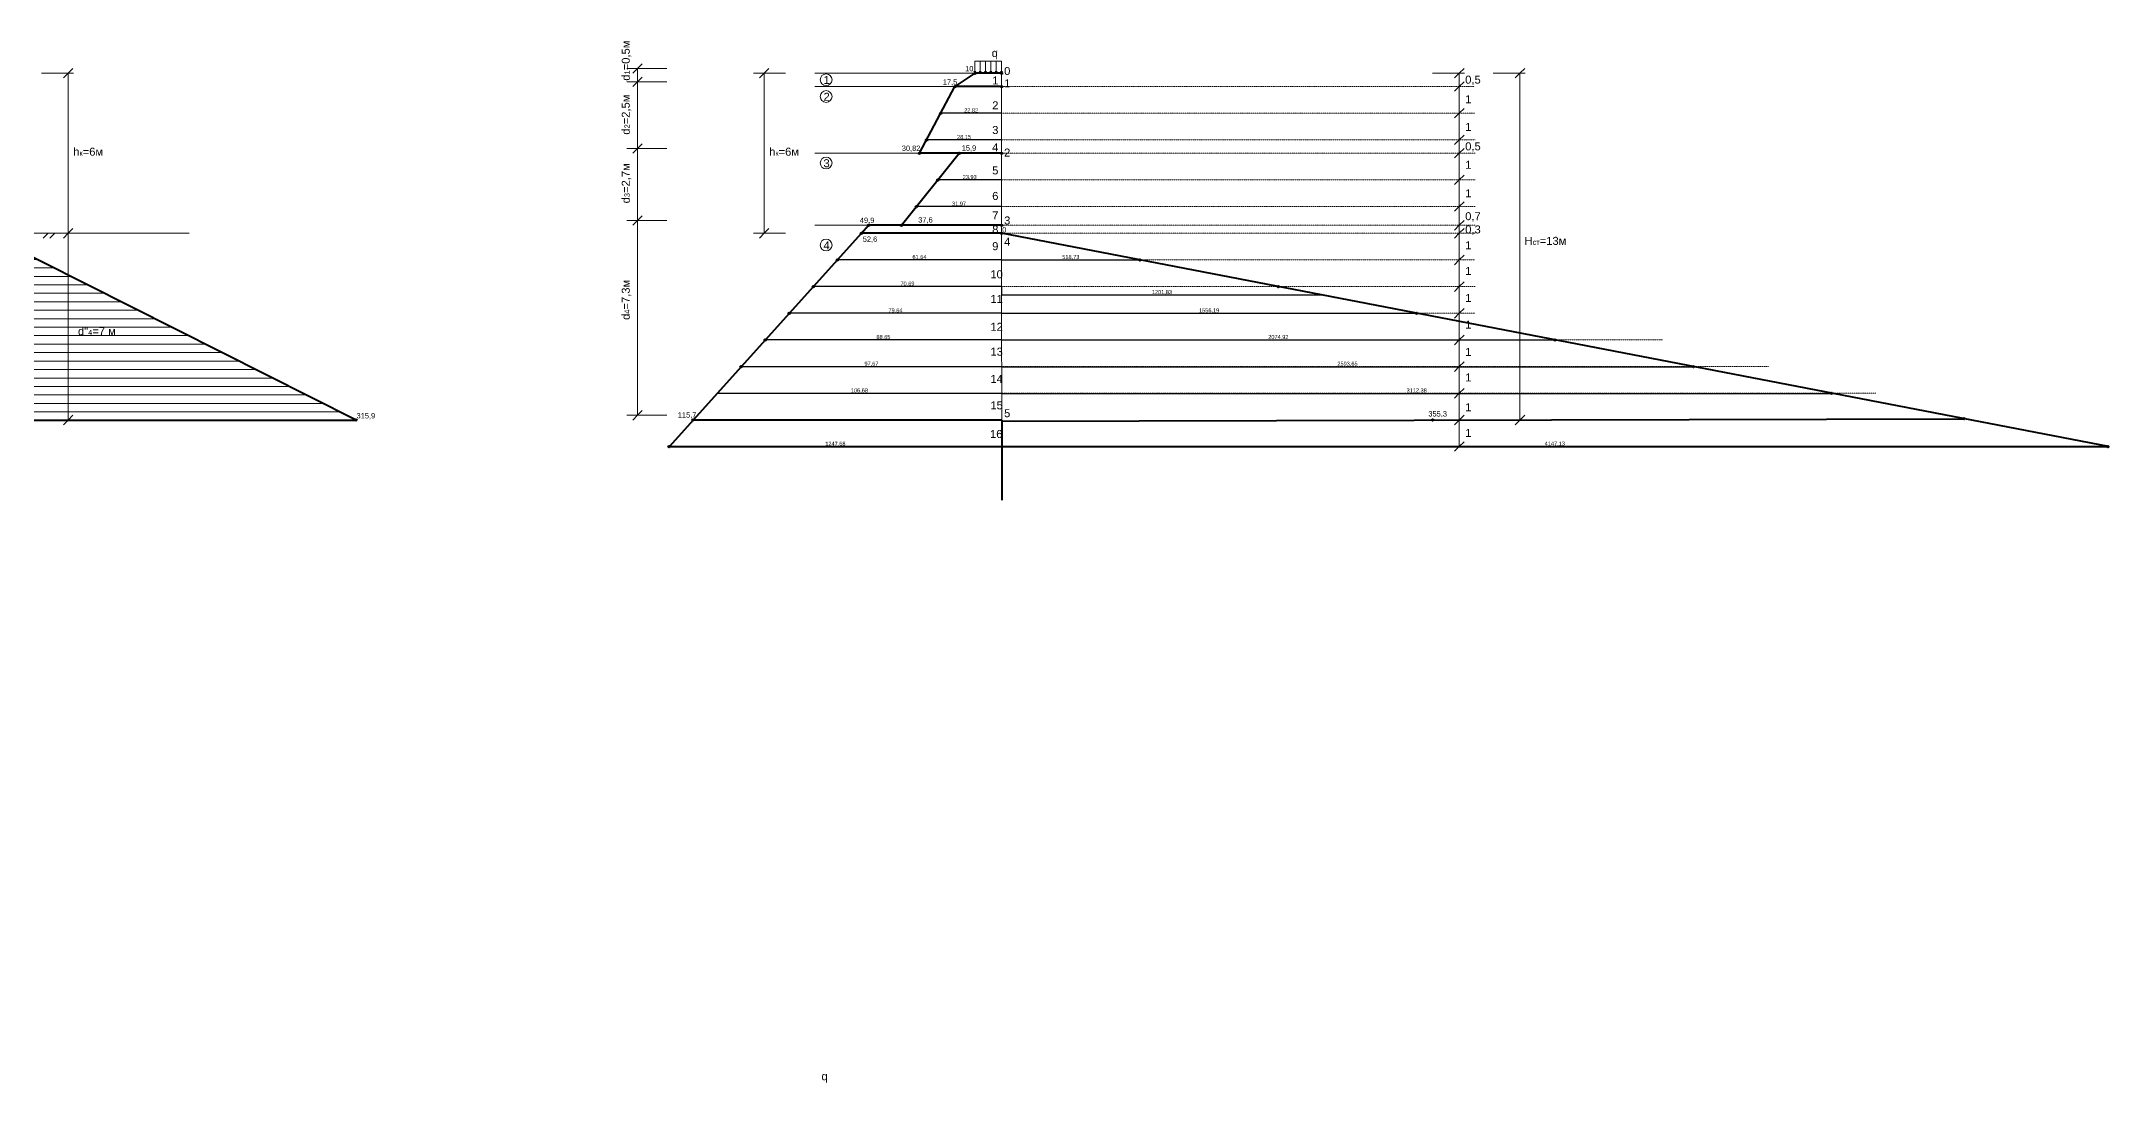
# Model space of a CAD drawing. Header units: millimetres. Extents: x -5592 to 31432, y -5488 to 8589.
# Drawn here: x 2908 to 10659, y -356 to 3548 of the extents above; entities that cross this region are included whole.
import ezdxf

# ---------------------------------------------------------------- set-up
doc = ezdxf.new("R2010")
doc.units = ezdxf.units.MM
doc.linetypes.add('JIS_02_0.7', pattern=[1.35, 0.75, -0.6])
doc.layers.get('0').update_dxf_attribs({"lineweight": 9})
doc.layers.add('давление', color=10, linetype='Continuous', lineweight=40)
doc.layers.add('размерность', color=50, linetype='JIS_02_0.7', lineweight=5)
doc.styles.get("Standard").update_dxf_attribs({"font": 'arial.ttf'})
doc.dimstyles.new('ISO-25', dxfattribs={"dimtxt": 2.5, "dimasz": 2.5, "dimexe": 1.25, "dimexo": 0.625, "dimtad": 1, "dimtxsty": 'Standard', "dimcen": 2.5, "dimadec": 0, "dimazin": 0, "dimtfac": 1, "dimtmove": 0, "dimatfit": 3, "dimfxl": 1, "dimarcsym": 0})

# ---------------------------------------------------------------- blocks, each defined once
blk = doc.blocks.new('*D1')
at = {"color": 0, "lineweight": -2, "transparency": 16777216}
for p, q in [((6280.2, 3279.2), (6280.2, 3279.8)), ((6506, 3278.5), (6282.7, 3278.5)), ((6508.5, 3279.2), (6508.5, 3279.8))]:
    blk.add_line(p, q, dxfattribs=at)
at = {"color": 0, "transparency": 16777216}
for points in [[(6282.7, 3279), (6282.7, 3278.1), (6280.2, 3278.5)], [(6506, 3279), (6506, 3278.1), (6508.5, 3278.5)]]:
    blk.add_solid(points, dxfattribs=at)
at = {"layer": 'Defpoints', "color": 0, "transparency": 16777216}
for p in [(6280.2, 3278.5), (6280.2, 3278.5), (6508.5, 3278.5)]:
    blk.add_point(p, dxfattribs=at)
at = {"color": 0, "transparency": 16777216, "insert": (6394.4, 3288.2), "char_height": 2.5, "attachment_point": 5}
blk.add_mtext('{\\H6x;22,82}', dxfattribs=at)
blk = doc.blocks.new('*D2')
at = {"color": 0, "lineweight": -2, "transparency": 16777216}
for p, q in [((6226.9, 3179.2), (6226.9, 3179.8)), ((6506, 3178.5), (6229.4, 3178.5)), ((6508.5, 3179.2), (6508.5, 3179.8))]:
    blk.add_line(p, q, dxfattribs=at)
at = {"color": 0, "transparency": 16777216}
for points in [[(6229.4, 3179), (6229.4, 3178.1), (6226.9, 3178.5)], [(6506, 3179), (6506, 3178.1), (6508.5, 3178.5)]]:
    blk.add_solid(points, dxfattribs=at)
at = {"layer": 'Defpoints', "color": 0, "transparency": 16777216}
for p in [(6226.9, 3178.5), (6226.9, 3178.5), (6508.5, 3178.5)]:
    blk.add_point(p, dxfattribs=at)
at = {"color": 0, "transparency": 16777216, "insert": (6367.7, 3188.2), "char_height": 2.5, "attachment_point": 5}
blk.add_mtext('{\\H6x;28,15}', dxfattribs=at)
blk = doc.blocks.new('*D3')
at = {"color": 0, "lineweight": -2, "transparency": 16777216}
for p, q in [((6269.1, 3029.2), (6269.1, 3029.8)), ((6506, 3028.5), (6271.6, 3028.5)), ((6508.5, 3029.2), (6508.5, 3029.8))]:
    blk.add_line(p, q, dxfattribs=at)
at = {"color": 0, "transparency": 16777216}
for points in [[(6271.6, 3029), (6271.6, 3028.1), (6269.1, 3028.5)], [(6506, 3029), (6506, 3028.1), (6508.5, 3028.5)]]:
    blk.add_solid(points, dxfattribs=at)
at = {"layer": 'Defpoints', "color": 0, "transparency": 16777216}
for p in [(6269.1, 3028.5), (6269.1, 3028.5), (6508.5, 3028.5)]:
    blk.add_point(p, dxfattribs=at)
at = {"color": 0, "transparency": 16777216, "insert": (6388.8, 3038.2), "char_height": 2.5, "attachment_point": 5}
blk.add_mtext('{\\H6x;23,93}', dxfattribs=at)
blk = doc.blocks.new('*D4')
at = {"color": 0, "lineweight": -2, "transparency": 16777216}
for p, q in [((6188.8, 2929.2), (6188.8, 2929.8)), ((6506, 2928.5), (6191.3, 2928.5)), ((6508.5, 2929.2), (6508.5, 2929.8))]:
    blk.add_line(p, q, dxfattribs=at)
at = {"color": 0, "transparency": 16777216}
for points in [[(6191.3, 2929), (6191.3, 2928.1), (6188.8, 2928.5)], [(6506, 2929), (6506, 2928.1), (6508.5, 2928.5)]]:
    blk.add_solid(points, dxfattribs=at)
at = {"layer": 'Defpoints', "color": 0, "transparency": 16777216}
for p in [(6188.8, 2928.5), (6188.8, 2928.5), (6508.5, 2928.5)]:
    blk.add_point(p, dxfattribs=at)
at = {"color": 0, "transparency": 16777216, "insert": (6348.6, 2938.2), "char_height": 2.5, "attachment_point": 5}
blk.add_mtext('{\\H6x;31,97}', dxfattribs=at)
blk = doc.blocks.new('*D5')
at = {"color": 0, "lineweight": -2, "transparency": 16777216}
for p, q in [((5892.4, 2729.2), (5892.4, 2729.8)), ((6506, 2728.5), (5894.9, 2728.5)), ((6508.5, 2729.2), (6508.5, 2729.8))]:
    blk.add_line(p, q, dxfattribs=at)
at = {"color": 0, "transparency": 16777216}
for points in [[(5894.9, 2729), (5894.9, 2728.1), (5892.4, 2728.5)], [(6506, 2729), (6506, 2728.1), (6508.5, 2728.5)]]:
    blk.add_solid(points, dxfattribs=at)
at = {"layer": 'Defpoints', "color": 0, "transparency": 16777216}
for p in [(5892.4, 2728.5), (5892.4, 2728.5), (6508.5, 2728.5)]:
    blk.add_point(p, dxfattribs=at)
at = {"color": 0, "transparency": 16777216, "insert": (6200.4, 2738.2), "char_height": 2.5, "attachment_point": 5}
blk.add_mtext('{\\H6x;61,64}', dxfattribs=at)
blk = doc.blocks.new('*D6')
at = {"color": 0, "lineweight": -2, "transparency": 16777216}
for p, q in [((5802.2, 2629.2), (5802.2, 2629.8)), ((6506.2, 2628.5), (5804.7, 2628.5)), ((6508.7, 2629.2), (6508.7, 2629.8))]:
    blk.add_line(p, q, dxfattribs=at)
at = {"color": 0, "transparency": 16777216}
for points in [[(5804.7, 2629), (5804.7, 2628.1), (5802.2, 2628.5)], [(6506.2, 2629), (6506.2, 2628.1), (6508.7, 2628.5)]]:
    blk.add_solid(points, dxfattribs=at)
at = {"layer": 'Defpoints', "color": 0, "transparency": 16777216}
for p in [(5802.2, 2628.5), (5802.2, 2628.5), (6508.7, 2628.5)]:
    blk.add_point(p, dxfattribs=at)
at = {"color": 0, "transparency": 16777216, "insert": (6155.4, 2638.2), "char_height": 2.5, "width": 10.363, "attachment_point": 5}
blk.add_mtext('{\\H6x;70,69}', dxfattribs=at)
blk = doc.blocks.new('*D7')
at = {"color": 0, "lineweight": -2, "transparency": 16777216}
for p, q in [((5712.1, 2529.2), (5712.1, 2529.8)), ((6506.3, 2528.5), (5714.6, 2528.5)), ((6508.8, 2529.2), (6508.8, 2529.8))]:
    blk.add_line(p, q, dxfattribs=at)
at = {"color": 0, "transparency": 16777216}
for points in [[(5714.6, 2529), (5714.6, 2528.1), (5712.1, 2528.5)], [(6506.3, 2529), (6506.3, 2528.1), (6508.8, 2528.5)]]:
    blk.add_solid(points, dxfattribs=at)
at = {"layer": 'Defpoints', "color": 0, "transparency": 16777216}
for p in [(5712.1, 2528.5), (5712.1, 2528.5), (6508.8, 2528.5)]:
    blk.add_point(p, dxfattribs=at)
at = {"color": 0, "transparency": 16777216, "insert": (6110.4, 2538.2), "char_height": 2.5, "attachment_point": 5}
blk.add_mtext('{\\H6x;79,64}', dxfattribs=at)
blk = doc.blocks.new('*D8')
at = {"color": 0, "lineweight": -2, "transparency": 16777216}
for p, q in [((5621.9, 2427.9), (5621.9, 2427.3)), ((6506.3, 2428.5), (5624.4, 2428.5)), ((6508.8, 2427.9), (6508.8, 2427.3))]:
    blk.add_line(p, q, dxfattribs=at)
at = {"color": 0, "transparency": 16777216}
for points in [[(5624.4, 2429), (5624.4, 2428.1), (5621.9, 2428.5)], [(6506.3, 2429), (6506.3, 2428.1), (6508.8, 2428.5)]]:
    blk.add_solid(points, dxfattribs=at)
at = {"layer": 'Defpoints', "color": 0, "transparency": 16777216}
for p in [(5621.9, 2428.5), (5621.9, 2428.5), (6508.8, 2428.5)]:
    blk.add_point(p, dxfattribs=at)
at = {"color": 0, "transparency": 16777216, "insert": (6065.4, 2438.2), "char_height": 2.5, "attachment_point": 5}
blk.add_mtext('{\\H6x;88,65}', dxfattribs=at)
blk = doc.blocks.new('*D9')
at = {"color": 0, "lineweight": -2, "transparency": 16777216}
for p, q in [((5531.8, 2327.9), (5531.8, 2327.3)), ((6506.4, 2328.5), (5534.3, 2328.5)), ((6508.9, 2327.9), (6508.9, 2327.3))]:
    blk.add_line(p, q, dxfattribs=at)
at = {"color": 0, "transparency": 16777216}
for points in [[(5534.3, 2329), (5534.3, 2328.1), (5531.8, 2328.5)], [(6506.4, 2329), (6506.4, 2328.1), (6508.9, 2328.5)]]:
    blk.add_solid(points, dxfattribs=at)
at = {"layer": 'Defpoints', "color": 0, "transparency": 16777216}
for p in [(5531.8, 2328.5), (5531.8, 2328.5), (6508.9, 2328.5)]:
    blk.add_point(p, dxfattribs=at)
at = {"color": 0, "transparency": 16777216, "insert": (6020.3, 2338.2), "char_height": 2.5, "attachment_point": 5}
blk.add_mtext('{\\H6x;97,67}', dxfattribs=at)
blk = doc.blocks.new('*D10')
at = {"color": 0, "lineweight": -2, "transparency": 16777216}
for p, q in [((5441.6, 2227.9), (5441.6, 2227.3)), ((6506.5, 2228.5), (5444.1, 2228.5)), ((6509, 2227.9), (6509, 2227.3))]:
    blk.add_line(p, q, dxfattribs=at)
at = {"color": 0, "transparency": 16777216}
for points in [[(5444.1, 2229), (5444.1, 2228.1), (5441.6, 2228.5)], [(6506.5, 2229), (6506.5, 2228.1), (6509, 2228.5)]]:
    blk.add_solid(points, dxfattribs=at)
at = {"layer": 'Defpoints', "color": 0, "transparency": 16777216}
for p in [(5441.6, 2228.5), (5441.6, 2228.5), (6509, 2228.5)]:
    blk.add_point(p, dxfattribs=at)
at = {"color": 0, "transparency": 16777216, "insert": (5975.3, 2238.2), "char_height": 2.5, "attachment_point": 5}
blk.add_mtext('{\\H6x;106,68}', dxfattribs=at)
blk = doc.blocks.new('*D11')
at = {"layer": 'Defpoints', "color": 0, "transparency": 16777216}
for p in [(6508.5, 2728.5), (7027.2, 2728.5), (7027.2, 2728.5)]:
    blk.add_point(p, dxfattribs=at)
at = {"layer": 'давление', "color": 0, "lineweight": -2, "transparency": 16777216}
for p, q in [((6508.5, 2727.9), (6508.5, 2727.3)), ((6511, 2728.5), (7024.7, 2728.5)), ((7027.2, 2727.9), (7027.2, 2727.3))]:
    blk.add_line(p, q, dxfattribs=at)
at = {"layer": 'давление', "color": 0, "transparency": 16777216}
for points in [[(6511, 2729), (6511, 2728.1), (6508.5, 2728.5)], [(7024.7, 2729), (7024.7, 2728.1), (7027.2, 2728.5)]]:
    blk.add_solid(points, dxfattribs=at)
at = {"layer": 'давление', "color": 0, "transparency": 16777216, "insert": (6767.9, 2738.2), "char_height": 2.5, "attachment_point": 5}
blk.add_mtext('{\\H6x;518,73}', dxfattribs=at)
blk = doc.blocks.new('*D12')
at = {"layer": 'Defpoints', "color": 0, "transparency": 16777216}
for p in [(6508.5, 2628.5), (6508.5, 2597), (7710.3, 2597)]:
    blk.add_point(p, dxfattribs=at)
at = {"layer": 'давление', "color": 0, "lineweight": -2, "transparency": 16777216}
for p, q in [((6508.5, 2627.9), (6508.5, 2595.8)), ((7707.8, 2597), (6511, 2597)), ((7710.3, 2597.7), (7710.3, 2598.3))]:
    blk.add_line(p, q, dxfattribs=at)
at = {"layer": 'давление', "color": 0, "transparency": 16777216}
for points in [[(6511, 2597.4), (6511, 2596.6), (6508.5, 2597)], [(7707.8, 2597.4), (7707.8, 2596.6), (7710.3, 2597)]]:
    blk.add_solid(points, dxfattribs=at)
at = {"layer": 'давление', "color": 0, "transparency": 16777216, "insert": (7109.4, 2606.7), "char_height": 2.5, "attachment_point": 5}
blk.add_mtext('{\\H6x;1201,83}', dxfattribs=at)
blk = doc.blocks.new('*D13')
at = {"layer": 'Defpoints', "color": 0, "transparency": 16777216}
for p in [(6508.5, 2528.5), (8064.7, 2528.5), (8064.7, 2528.5)]:
    blk.add_point(p, dxfattribs=at)
at = {"layer": 'давление', "color": 0, "lineweight": -2, "transparency": 16777216}
for p, q in [((6508.5, 2529.2), (6508.5, 2529.8)), ((6511, 2528.5), (8062.2, 2528.5)), ((8064.7, 2529.2), (8064.7, 2529.8))]:
    blk.add_line(p, q, dxfattribs=at)
at = {"layer": 'давление', "color": 0, "transparency": 16777216}
for points in [[(6511, 2529), (6511, 2528.1), (6508.5, 2528.5)], [(8062.2, 2529), (8062.2, 2528.1), (8064.7, 2528.5)]]:
    blk.add_solid(points, dxfattribs=at)
at = {"layer": 'давление', "color": 0, "transparency": 16777216, "insert": (7286.6, 2538.2), "char_height": 2.5, "attachment_point": 5}
blk.add_mtext('{\\H6x;1556,19}', dxfattribs=at)
blk = doc.blocks.new('*D14')
at = {"layer": 'Defpoints', "color": 0, "transparency": 16777216}
for p in [(6508.5, 2428.5), (8583.4, 2428.5), (8583.4, 2428.5)]:
    blk.add_point(p, dxfattribs=at)
at = {"layer": 'давление', "color": 0, "lineweight": -2, "transparency": 16777216}
for p, q in [((6508.5, 2429.2), (6508.5, 2429.8)), ((6511, 2428.5), (8580.9, 2428.5)), ((8583.4, 2429.2), (8583.4, 2429.8))]:
    blk.add_line(p, q, dxfattribs=at)
at = {"layer": 'давление', "color": 0, "transparency": 16777216}
for points in [[(6511, 2429), (6511, 2428.1), (6508.5, 2428.5)], [(8580.9, 2429), (8580.9, 2428.1), (8583.4, 2428.5)]]:
    blk.add_solid(points, dxfattribs=at)
at = {"layer": 'давление', "color": 0, "transparency": 16777216, "insert": (7546, 2438.2), "char_height": 2.5, "attachment_point": 5}
blk.add_mtext('{\\H6x;2074,92}', dxfattribs=at)
blk = doc.blocks.new('*D15')
at = {"layer": 'Defpoints', "color": 0, "transparency": 16777216}
for p in [(6508.5, 2328.5), (9102.2, 2328.5), (9102.2, 2328.5)]:
    blk.add_point(p, dxfattribs=at)
at = {"layer": 'давление', "color": 0, "lineweight": -2, "transparency": 16777216}
for p, q in [((6508.5, 2329.2), (6508.5, 2329.8)), ((6511, 2328.5), (9099.7, 2328.5)), ((9102.2, 2329.2), (9102.2, 2329.8))]:
    blk.add_line(p, q, dxfattribs=at)
at = {"layer": 'давление', "color": 0, "transparency": 16777216}
for points in [[(6511, 2329), (6511, 2328.1), (6508.5, 2328.5)], [(9099.7, 2329), (9099.7, 2328.1), (9102.2, 2328.5)]]:
    blk.add_solid(points, dxfattribs=at)
at = {"layer": 'давление', "color": 0, "transparency": 16777216, "insert": (7805.3, 2338.2), "char_height": 2.5, "attachment_point": 5}
blk.add_mtext('{\\H6x;2593,65}', dxfattribs=at)
blk = doc.blocks.new('*D16')
at = {"layer": 'Defpoints', "color": 0, "transparency": 16777216}
for p in [(6508.5, 2228.5), (9620.9, 2228.5), (9620.9, 2228.5)]:
    blk.add_point(p, dxfattribs=at)
at = {"layer": 'давление', "color": 0, "lineweight": -2, "transparency": 16777216}
for p, q in [((6508.5, 2229.2), (6508.5, 2229.8)), ((6511, 2228.5), (9618.4, 2228.5)), ((9620.9, 2229.2), (9620.9, 2229.8))]:
    blk.add_line(p, q, dxfattribs=at)
at = {"layer": 'давление', "color": 0, "transparency": 16777216}
for points in [[(6511, 2229), (6511, 2228.1), (6508.5, 2228.5)], [(9618.4, 2229), (9618.4, 2228.1), (9620.9, 2228.5)]]:
    blk.add_solid(points, dxfattribs=at)
at = {"layer": 'давление', "color": 0, "transparency": 16777216, "insert": (8064.7, 2238.2), "char_height": 2.5, "attachment_point": 5}
blk.add_mtext('{\\H6x;3112,38}', dxfattribs=at)
blk = doc.blocks.new('*D17')
at = {"layer": 'Defpoints', "color": 0, "transparency": 16777216}
for p in [(5261.4, 2028.5), (5261.4, 2028.5), (6509, 2028.5)]:
    blk.add_point(p, dxfattribs=at)
at = {"layer": 'давление', "color": 0, "lineweight": -2, "transparency": 16777216}
for p, q in [((5261.4, 2029.2), (5261.4, 2029.8)), ((6506.5, 2028.5), (5263.9, 2028.5)), ((6509, 2029.2), (6509, 2029.8))]:
    blk.add_line(p, q, dxfattribs=at)
at = {"layer": 'давление', "color": 0, "transparency": 16777216}
for points in [[(5263.9, 2029), (5263.9, 2028.1), (5261.4, 2028.5)], [(6506.5, 2029), (6506.5, 2028.1), (6509, 2028.5)]]:
    blk.add_solid(points, dxfattribs=at)
at = {"layer": 'давление', "color": 0, "transparency": 16777216, "insert": (5885.2, 2038.2), "char_height": 2.5, "attachment_point": 5}
blk.add_mtext('{\\H6x;1247,68}', dxfattribs=at)
blk = doc.blocks.new('*D18')
at = {"layer": 'Defpoints', "color": 0, "transparency": 16777216}
for p in [(6509, 2029.8), (10656.2, 2029), (10656.2, 2029)]:
    blk.add_point(p, dxfattribs=at)
at = {"layer": 'давление', "color": 0, "lineweight": -2, "transparency": 16777216}
for p, q in [((6509, 2029.2), (6509, 2027.7)), ((6511.5, 2029), (10653.7, 2029)), ((10656.2, 2029.6), (10656.2, 2030.2))]:
    blk.add_line(p, q, dxfattribs=at)
at = {"layer": 'давление', "color": 0, "transparency": 16777216}
for points in [[(6511.5, 2029.4), (6511.5, 2028.5), (6509, 2029)], [(10653.7, 2029.4), (10653.7, 2028.5), (10656.2, 2029)]]:
    blk.add_solid(points, dxfattribs=at)
at = {"layer": 'давление', "color": 0, "transparency": 16777216, "insert": (8582.6, 2038.6), "char_height": 2.5, "attachment_point": 5}
blk.add_mtext('{\\H6x;4147,13}', dxfattribs=at)

msp = doc.modelspace()

# ---------------------------------------------------------------- hatches: boundary and pattern name
h = msp.add_hatch()
h.set_pattern_fill('LINE', color=256, scale=10)
h.paths.add_polyline_path([(2543.696, 3426.155, -0.2350318), (2542.505, 3428.548), (2511.505, 3428.548, -0.41421356), (2508.505, 3425.548), (2508.505, 3381.548, -0.1081673), (2509.758, 3381.274)])
h.paths.add_polyline_path([(2508.505, 3375.548, -0.21938707), (2506.224, 3376.6), (2318.659, 3128.548), (2508.505, 3128.548)])
h.paths.add_polyline_path([(2508.505, 3128.548), (2318.659, 3128.548), (2114.497, 2858.548), (2508.505, 2858.548)])
h.paths.add_polyline_path([(2508.505, 2858.548), (2114.497, 2858.548), (1564.314, 2130.941, -0.2350318), (1565.505, 2128.548), (2505.505, 2128.548, -0.41421356), (2508.505, 2131.548)])
h.paths.add_polyline_path([(4091.005, 2128.548, -1), (4085.005, 2128.548), (2511.505, 2128.548, -1), (2505.505, 2128.548, -0.41421356), (2508.505, 2131.548), (2508.505, 2828.548), (2693.505, 2828.548, -1.26513968), (2699.185, 2827.2), (4085.325, 2129.896, -0.79042656)])
at = {"layer": 'давление'}
h = msp.add_hatch(color=256, dxfattribs=at)
h.dxf.hatch_style = 1
h.paths.add_polyline_path([(6405.505, 3428.548, 1), (6411.505, 3428.548, 1)])
h = msp.add_hatch(color=256, dxfattribs=at)
h.dxf.hatch_style = 1
h.paths.add_polyline_path([(6505.505, 3428.548, 1), (6511.505, 3428.548, 1)])
h = msp.add_hatch(color=256, dxfattribs=at)
h.dxf.hatch_style = 1
h.paths.add_polyline_path([(6330.505, 3378.548, 1), (6336.505, 3378.548, 1)])
h = msp.add_hatch(color=256, dxfattribs=at)
h.dxf.hatch_style = 1
h.paths.add_polyline_path([(6505.505, 3378.548, 1), (6511.505, 3378.548, 1)])
h = msp.add_hatch(color=256, dxfattribs=at)
h.dxf.hatch_style = 1
h.paths.add_polyline_path([(6277.225, 3278.548, 1), (6283.225, 3278.548, 1)])
h = msp.add_hatch(color=256, dxfattribs=at)
h.dxf.hatch_style = 1
h.paths.add_polyline_path([(6223.945, 3178.548, 1), (6229.945, 3178.548, 1)])
h = msp.add_hatch(color=256, dxfattribs=at)
h.dxf.hatch_style = 1
h.paths.add_polyline_path([(6197.305, 3128.548, 1), (6203.305, 3128.548, 1)])
h = msp.add_hatch(color=256, dxfattribs=at)
h.dxf.hatch_style = 1
h.paths.add_polyline_path([(6346.505, 3128.548, 1), (6352.505, 3128.548, 1)])
h = msp.add_hatch(color=256, dxfattribs=at)
h.dxf.hatch_style = 1
h.paths.add_polyline_path([(6505.505, 3128.548, 1), (6511.505, 3128.548, 1)])
h = msp.add_hatch(color=256, dxfattribs=at)
h.dxf.hatch_style = 1
h.paths.add_polyline_path([(6266.135, 3028.548, 1), (6272.135, 3028.548, 1)])
h = msp.add_hatch(color=256, dxfattribs=at)
h.dxf.hatch_style = 1
h.paths.add_polyline_path([(6185.764, 2928.548, 1), (6191.764, 2928.548, 1)])
h = msp.add_hatch(color=256, dxfattribs=at)
h.dxf.hatch_style = 1
h.paths.add_polyline_path([(5979.505, 2828.548, 1), (5985.505, 2828.548, 1)])
h = msp.add_hatch(color=256, dxfattribs=at)
h.dxf.hatch_style = 1
h.paths.add_polyline_path([(6006.505, 2858.548, 1), (6012.505, 2858.548, 1)])
h = msp.add_hatch(color=256, dxfattribs=at)
h.dxf.hatch_style = 1
h.paths.add_polyline_path([(6129.505, 2858.548, 1), (6135.505, 2858.548, 1)])
h = msp.add_hatch(color=256, dxfattribs=at)
h.dxf.hatch_style = 1
h.paths.add_polyline_path([(6505.505, 2858.548, 1), (6511.505, 2858.548, 1)])
h = msp.add_hatch(color=256, dxfattribs=at)
h.dxf.hatch_style = 1
h.paths.add_polyline_path([(6505.505, 2828.548, 1), (6511.505, 2828.548, 1)])
h = msp.add_hatch(color=256, dxfattribs=at)
h.dxf.hatch_style = 1
h.paths.add_polyline_path([(5889.362, 2728.548, 1), (5895.362, 2728.548, 1)])
h = msp.add_hatch(color=256, dxfattribs=at)
h.dxf.hatch_style = 1
h.paths.add_polyline_path([(7024.235, 2728.548, 1), (7030.235, 2728.548, 1)])
h = msp.add_hatch(color=256, dxfattribs=at)
h.dxf.hatch_style = 1
h.paths.add_polyline_path([(5799.219, 2628.548, 1), (5805.219, 2628.548, 1)])
h = msp.add_hatch(color=256, dxfattribs=at)
h.dxf.hatch_style = 1
h.paths.add_polyline_path([(7542.965, 2628.548, 1), (7548.965, 2628.548, 1)])
h = msp.add_hatch(color=256, dxfattribs=at)
h.dxf.hatch_style = 1
h.paths.add_polyline_path([(5709.076, 2528.548, 1), (5715.076, 2528.548, 1)])
h = msp.add_hatch(color=256, dxfattribs=at)
h.dxf.hatch_style = 1
h.paths.add_polyline_path([(8061.695, 2528.548, 1), (8067.695, 2528.548, 1)])
h = msp.add_hatch(color=256, dxfattribs=at)
h.dxf.hatch_style = 1
h.paths.add_polyline_path([(5618.934, 2428.548, 1), (5624.934, 2428.548, 1)])
h = msp.add_hatch(color=256, dxfattribs=at)
h.dxf.hatch_style = 1
h.paths.add_polyline_path([(8580.425, 2428.548, 1), (8586.425, 2428.548, 1)])
h = msp.add_hatch(color=256, dxfattribs=at)
h.dxf.hatch_style = 1
h.paths.add_polyline_path([(5528.791, 2328.548, 1), (5534.791, 2328.548, 1)])
h = msp.add_hatch(color=256, dxfattribs=at)
h.dxf.hatch_style = 1
h.paths.add_polyline_path([(9099.155, 2328.548, 1), (9105.155, 2328.548, 1)])
h = msp.add_hatch(color=256, dxfattribs=at)
h.dxf.hatch_style = 1
h.paths.add_polyline_path([(9617.885, 2228.548, 1), (9623.885, 2228.548, 1)])
h = msp.add_hatch(color=256, dxfattribs=at)
h.dxf.hatch_style = 1
h.paths.add_polyline_path([(4085.005, 2128.548, 1), (4091.005, 2128.548, 1)])
h = msp.add_hatch(color=256, dxfattribs=at)
h.dxf.hatch_style = 1
h.paths.add_polyline_path([(5348.505, 2128.548, 1), (5354.505, 2128.548, 1)])
h = msp.add_hatch(color=256, dxfattribs=at)
h.dxf.hatch_style = 1
h.paths.add_polyline_path([(8121.578, 2128.548, 1), (8127.578, 2128.548, 1)])
h = msp.add_hatch(color=256, dxfattribs=at)
h.dxf.hatch_style = 1
h.paths.add_polyline_path([(10114.149, 2133.382, 1), (10120.149, 2133.382, 1)])
h = msp.add_hatch(color=256, dxfattribs=at)
h.dxf.hatch_style = 1
h.paths.add_polyline_path([(5258.363, 2028.549, 1), (5264.363, 2028.549, 1)])
h = msp.add_hatch(color=256, dxfattribs=at)
h.dxf.hatch_style = 1
h.paths.add_polyline_path([(10653.176, 2028.966, 1), (10659.176, 2028.966, 1)])

# ---------------------------------------------------------------- linework, layer by layer
for p, q in [((2908.505, 3428.548), (3028.505, 3428.548)), ((2990.774, 3410.854), (3008.505, 3428.548)), ((3008.505, 3428.548), (3026.236, 3446.243)), ((3008.505, 3428.548), (3008.505, 2828.548)), ((5103.29, 3446.243), (5253.605, 3446.243)), ((5125.874, 3428.548), (5143.605, 3446.243)), ((5143.605, 3446.243), (5161.336, 3463.937)), ((5143.605, 3446.243), (5143.605, 2146.243)), ((5143.605, 3396.243), (5161.336, 3413.937)), ((5577.781, 3428.548), (5697.781, 3428.548)), ((5600.05, 3410.854), (5617.781, 3428.548)), ((5600.05, 3410.854), (5617.781, 3428.548)), ((5617.781, 3428.548), (5635.512, 3446.243)), ((5617.781, 3428.548), (5635.512, 3446.243)), ((5617.781, 3428.548), (5617.781, 2828.548)), ((6508.505, 3428.548), (5808.505, 3428.548)), ((6408.505, 3428.548), (6404.818, 3436.477)), ((6408.505, 3473.548), (6408.505, 3428.548)), ((6408.505, 3473.548), (6508.505, 3473.548)), ((6408.505, 3428.548), (6412.193, 3436.477)), ((6428.505, 3428.548), (6424.818, 3436.477)), ((6428.505, 3473.548), (6428.505, 3428.548)), ((6428.505, 3428.548), (6432.193, 3436.477)), ((6448.505, 3428.548), (6444.818, 3436.477)), ((6448.505, 3473.548), (6448.505, 3428.548)), ((6448.505, 3428.548), (6452.193, 3436.477)), ((6468.505, 3428.548), (6464.818, 3436.477)), ((6468.505, 3473.548), (6468.505, 3428.548)), ((6468.505, 3428.548), (6472.193, 3436.477)), ((6488.505, 3428.548), (6484.818, 3436.477)), ((6488.505, 3473.548), (6488.505, 3428.548)), ((6488.505, 3428.548), (6492.193, 3436.477)), ((6508.505, 3428.548), (6504.818, 3436.477)), ((6508.505, 3473.548), (6508.505, 3428.548)), ((6508.505, 3428.548), (6512.193, 3436.477)), ((6508.505, 3428.548), (6508.505, 3378.548)), ((8206.847, 3410.854), (8224.578, 3428.548)), ((8224.578, 3428.548), (8242.309, 3446.243)), ((8224.578, 3428.548), (8224.578, 2028.966)), ((8434.165, 3410.854), (8451.896, 3428.548)), ((8451.896, 3428.548), (8469.627, 3446.243)), ((8451.896, 3428.548), (8451.896, 2128.548)), ((5103.29, 3396.243), (5253.605, 3396.243)), ((5125.874, 3378.548), (5143.605, 3396.243)), ((6508.505, 3378.548), (5808.505, 3378.548)), ((6508.505, 3378.548), (6508.505, 3128.548)), ((6508.505, 3378.548), (6508.505, 3278.548)), ((8206.847, 3360.854), (8224.578, 3378.548)), ((8224.578, 3378.548), (8242.309, 3396.243)), ((8206.847, 3260.854), (8224.578, 3278.548)), ((8224.578, 3278.548), (8242.309, 3296.243)), ((8206.847, 3160.854), (8224.578, 3178.548)), ((8224.578, 3178.548), (8242.309, 3196.243)), ((5103.29, 3146.243), (5253.605, 3146.243)), ((5125.874, 3128.548), (5143.605, 3146.243)), ((5143.605, 3146.243), (5161.336, 3163.937)), ((6508.505, 3128.548), (5808.505, 3128.548)), ((6508.505, 3128.548), (6508.505, 2858.548)), ((6508.505, 3128.548), (6508.505, 3028.548)), ((8206.847, 3110.854), (8224.578, 3128.548)), ((8224.578, 3128.548), (8242.309, 3146.243)), ((8206.847, 3010.854), (8224.578, 3028.548)), ((8224.578, 3028.548), (8242.309, 3046.243)), ((8224.578, 2928.548), (8242.309, 2946.243)), ((5103.29, 2876.243), (5253.605, 2876.243)), ((5125.874, 2858.548), (5143.605, 2876.243)), ((5143.605, 2876.243), (5161.336, 2893.937)), ((8206.847, 2910.854), (8224.578, 2928.548)), ((8224.578, 2858.548), (8242.309, 2876.243)), ((3462.623, 2828.548), (2508.505, 2828.548)), ((2908.505, 2828.548), (3028.505, 2828.548)), ((2915.427, 2810.854), (2933.158, 2828.548)), ((2940.368, 2810.854), (2958.099, 2828.548)), ((2990.774, 2810.854), (3008.505, 2828.548)), ((3008.505, 2828.548), (3026.236, 2846.243)), ((3008.505, 2828.548), (3008.505, 2128.548)), ((5577.781, 2828.548), (5697.781, 2828.548)), ((5600.05, 2810.854), (5617.781, 2828.548)), ((5617.781, 2828.548), (5635.512, 2846.243)), ((6508.505, 2858.548), (5808.505, 2858.548)), ((6508.505, 2858.548), (6509.267, 1834.274)), ((6508.505, 2828.548), (6508.505, 2728.548)), ((8206.847, 2840.854), (8224.578, 2858.548)), ((8206.847, 2810.854), (8224.578, 2828.548)), ((8224.578, 2828.548), (8242.309, 2846.243)), ((8206.847, 2710.854), (8224.578, 2728.548)), ((8224.578, 2728.548), (8242.309, 2746.243)), ((8224.578, 2628.548), (8242.309, 2646.243)), ((8206.847, 2610.854), (8224.578, 2628.548)), ((8206.847, 2510.854), (8224.578, 2528.548)), ((8224.578, 2528.548), (8242.309, 2546.243)), ((8206.847, 2410.854), (8224.578, 2428.548)), ((8224.578, 2428.548), (8242.309, 2446.243)), ((8206.847, 2310.854), (8224.578, 2328.548)), ((8224.578, 2328.548), (8242.309, 2346.243)), ((8206.847, 2210.854), (8224.578, 2228.548)), ((8224.578, 2228.548), (8242.309, 2246.243)), ((2990.774, 2110.854), (3008.505, 2128.548)), ((3008.505, 2128.548), (3026.236, 2146.243)), ((5103.29, 2146.243), (5253.605, 2146.243)), ((5125.874, 2128.548), (5143.605, 2146.243)), ((5125.874, 2128.548), (5143.605, 2146.243)), ((5143.605, 2146.243), (5161.336, 2163.937)), ((5143.605, 2146.243), (5161.336, 2163.937)), ((6508.505, 2128.548), (5808.505, 2128.548)), ((8184.578, 2128.548), (8244.578, 2128.548)), ((8206.847, 2110.854), (8224.578, 2128.548)), ((8224.578, 2128.548), (8242.309, 2146.243)), ((8351.896, 2128.548), (8471.896, 2128.548)), ((8434.165, 2110.854), (8451.896, 2128.548)), ((8451.896, 2128.548), (8469.627, 2146.243)), ((8206.847, 2011.272), (8224.578, 2028.966)), ((8224.578, 2028.966), (8242.309, 2046.661))]:
    msp.add_line(p, q)
at = {"ltscale": 0.8}
msp.add_line((8124.578, 3428.548), (8244.578, 3428.548), dxfattribs=at)
at = {"ltscale": 0.07}
msp.add_line((8351.896, 3428.548), (8471.896, 3428.548), dxfattribs=at)
for centre in [(5850.532, 3404.147), (5850.532, 3341.318), (5850.532, 3092.208), (5850.532, 2784.413)]:
    msp.add_circle(centre, 22)
at = {"layer": 'давление'}
for p, q in [((6408.505, 3428.548), (6333.505, 3378.548)), ((6508.505, 3428.548), (6408.505, 3428.548)), ((6200.305, 3128.548), (6333.505, 3378.548)), ((6508.505, 3378.548), (6333.505, 3378.548)), ((6508.505, 3378.548), (6501.63, 3378.548)), ((6132.505, 2858.548), (6349.505, 3128.548)), ((6508.505, 3128.548), (6200.305, 3128.548)), ((6508.505, 3128.548), (6349.505, 3128.548)), ((4088.005, 2128.548), (2696.505, 2828.548)), ((5982.505, 2828.548), (5261.363, 2028.549)), ((5982.505, 2828.548), (6009.505, 2858.548)), ((6508.505, 2828.548), (5982.505, 2828.548)), ((6508.505, 2858.548), (6009.505, 2858.548)), ((6508.505, 2858.548), (6132.505, 2858.548)), ((10659.176, 2028.966), (6508.505, 2828.548)), ((2508.505, 2128.548), (4088.005, 2128.548)), ((6508.505, 2128.548), (5351.505, 2128.548)), ((6508.505, 2124.105), (10117.149, 2133.382)), ((6509.048, 2128.549), (6509.048, 2028.549)), ((6509.048, 2028.549), (5261.363, 2028.549)), ((6506.548, 2028.966), (10656.176, 2028.966)), ((6509.048, 2028.549), (6509.048, 1928.549)), ((6509.048, 1928.549), (6509.048, 1828.549))]:
    msp.add_line(p, q, dxfattribs=at)
for centre in [(6408.505, 3428.548), (6508.505, 3428.548), (6333.505, 3378.548), (6508.505, 3378.548), (6280.225, 3278.548), (6226.945, 3178.548), (6200.305, 3128.548), (6349.505, 3128.548), (6508.505, 3128.548), (6269.135, 3028.548), (6188.764, 2928.548), (5982.505, 2828.548), (6009.505, 2858.548), (6132.505, 2858.548), (6508.505, 2858.548), (6508.505, 2828.548), (5892.362, 2728.548), (7027.235, 2728.548), (5802.219, 2628.548), (7545.965, 2628.548), (5712.076, 2528.548), (8064.695, 2528.548), (5621.934, 2428.548), (8583.425, 2428.548), (5531.791, 2328.548), (9102.155, 2328.548), (9620.885, 2228.548), (4088.005, 2128.548), (5351.505, 2128.548), (8124.578, 2128.548), (10117.149, 2133.382), (5261.363, 2028.549), (10656.176, 2028.966)]:
    msp.add_circle(centre, 3, dxfattribs=at)
at = {"layer": 'размерность', "ltscale": 0.8}
for p, q in [((6505.505, 3378.548), (8280.398, 3378.548)), ((6280.225, 3278.548), (8283.398, 3278.548)), ((6226.945, 3178.548), (8283.398, 3178.548)), ((6508.505, 3128.548), (8283.398, 3128.548)), ((6269.135, 3028.548), (8283.398, 3028.548)), ((6188.764, 2928.548), (8283.398, 2928.548)), ((8283.398, 2828.548), (5982.505, 2828.548)), ((6508.505, 2858.548), (8283.398, 2858.548)), ((5892.362, 2728.548), (8283.398, 2728.548)), ((5802.219, 2628.548), (8283.398, 2628.548)), ((5712.076, 2528.548), (8283.398, 2528.548)), ((5621.934, 2428.548), (8987.412, 2428.548)), ((5531.791, 2328.548), (9383.629, 2328.548)), ((5441.648, 2228.548), (9786.516, 2228.548))]:
    msp.add_line(p, q, dxfattribs=at)

# ---------------------------------------------------------------- texts
at = {"char_height": 30, "attachment_point": 1, "rotation": 90}
for s, insert in [('d{\\H0.66667x;1}=0,5м', (5084.156, 3400.573)), ('d{\\H0.66667x;2}=2,5м', (5084.156, 3198.187)), ('d{\\H0.66667x;3}=2,7м', (5084.156, 2940.731)), ('d{\\H0.66667x;4}=7,3м', (5084.156, 2503.695))]:
    msp.add_mtext_dynamic_manual_height_columns(s, width=147.50897, gutter_width=12.5, heights=[0], dxfattribs=dict(at, insert=insert))
at = {"attachment_point": 1}
for s, width, insert, char_height in [('q', 147.50897, (6471.252, 3519.268), 30), ('1', 147.50897, (5840.631, 3418.08), 30), ('10', 147.50897, (6371.791, 3455.642), 20), ('1', 147.50897, (6473.099, 3416.539), 30), ('0', 147.50897, (6517.86, 3451.898), 30), ('0,5', 147.50897, (8246.565, 3419.459), 30), ('2', 147.50897, (5840.631, 3355.252), 30), ('17,5', 147.50897, (6288.019, 3405.66), 20), ('1', 147.50897, (6517.86, 3405.28), 30), ('1', 147.50897, (8246.565, 3346.032), 30), ('2', 147.50897, (6473.099, 3323.172), 30), ('3', 147.50897, (6473.099, 3230.751), 30), ('1', 147.50897, (8246.565, 3242.08), 30), ('h{\\H0.66667x;к}=6м', 147.50897, (3027.475, 3149.411), 30), ('h{\\H0.66667x;к}=6м', 147.50897, (5636.751, 3149.411), 30), ('3', 147.50897, (5840.631, 3106.142), 30), ('30,82', 147.50897, (6134.136, 3157.296), 20), ('15,9', 147.50897, (6358.876, 3158.336), 20), ('4', 147.50897, (6473.099, 3165.832), 30), ('2', 147.50897, (6517.86, 3146.225), 30), ('0,5', 147.50897, (8246.565, 3169.479), 30), ('5', 147.50897, (6473.099, 3079.197), 30), ('1', 147.50897, (8246.565, 3100.177), 30), ('6', 147.50897, (6473.099, 2983.502), 30), ('1', 147.50897, (8246.565, 2993.329), 30), ('49,9', 147.50897, (5976.884, 2887.149), 20), ('37,6', 147.50897, (6195.811, 2888.813), 20), ('7', 147.50897, (6473.099, 2910.559), 30), ('3', 147.50897, (6517.86, 2891.59), 30), ('0,7', 147.50897, (8246.565, 2907.527), 30), ('4', 147.50897, (5840.631, 2798.346), 30), ('52,6', 147.50897, (5987.706, 2816.441), 20), ('8', 147.50897, (6473.099, 2857.863), 30), ('9', 147.50897, (6473.099, 2795.131), 30), ('0', 147.50897, (6510.594, 2851.627), 20), ('4', 147.50897, (6517.86, 2811.885), 30), ('0,3', 147.50897, (8246.565, 2858.026), 30), ('1', 147.50897, (8246.565, 2798.625), 30), ('H{\\H0.66667x;ст}=13м', 147.50897, (8469.024, 2815.114), 30), ('10', 147.50897, (6466.34, 2689.879), 30), ('1', 147.50897, (8246.565, 2702.098), 30), ('11', 147.50897, (6466.34, 2597.241), 30), ('1', 147.50897, (8246.565, 2600.958), 30), ('12', 147.50897, (6466.34, 2493.007), 30), ('1', 147.50897, (8246.565, 2501.131), 30), ('d"{\\H0.66667x;4}=7 м', 185.07941, (3045.345, 2476.491), 30), ('13', 147.50897, (6466.34, 2399.654), 30), ('1', 147.50897, (8246.565, 2398.829), 30), ('14', 147.50897, (6466.34, 2297.39), 30), ('1', 147.50897, (8246.565, 2303.127), 30), ('15', 147.50897, (6466.34, 2198.579), 30), ('1', 147.50897, (8246.565, 2191.293), 30), ('315,9', 147.50897, (4089.746, 2154.51), 20), ('115,7', 147.50897, (5294.189, 2157.569), 20), ('5', 147.50897, (6517.86, 2169.08), 30), ('355,3', 147.50897, (8108.432, 2161.731), 20), ('1', 147.50897, (8246.565, 2094.896), 30), ('16', 147.50897, (6464.955, 2091.215), 30), ('q', 147.50897, (5833.005, -316.527), 30)]:
    msp.add_mtext_dynamic_manual_height_columns(s, width=width, gutter_width=12.5, heights=[0], dxfattribs=dict(at, insert=insert, char_height=char_height))

# ---------------------------------------------------------------- dimensions: what is measured, and where the dimension line sits
for base, p1, p2, text, picture, middle in [((6280.225, 3278.548), (6508.505, 3278.548), (6280.225, 3278.548), '{\\H6x;22,82}', '*D1', (6394.365, 3288.187)), ((6226.945, 3178.548), (6508.505, 3178.548), (6226.945, 3178.548), '{\\H6x;28,15}', '*D2', (6367.725, 3188.187)), ((6269.135, 3028.548), (6508.505, 3028.548), (6269.135, 3028.548), '{\\H6x;23,93}', '*D3', (6388.82, 3038.187)), ((6188.764, 2928.548), (6508.505, 2928.548), (6188.764, 2928.548), '{\\H6x;31,97}', '*D4', (6348.635, 2938.187)), ((5892.362, 2728.548), (6508.505, 2728.548), (5892.362, 2728.548), '{\\H6x;61,64}', '*D5', (6200.434, 2738.187)), ((5802.219, 2628.548), (6508.676, 2628.548), (5802.219, 2628.548), '{\\H6x;70,69}', '*D6', (6155.448, 2638.187)), ((5712.076, 2528.548), (6508.751, 2528.548), (5712.076, 2528.548), '{\\H6x;79,64}', '*D7', (6110.413, 2538.187)), ((5621.934, 2428.548), (6508.825, 2428.548), (5621.934, 2428.548), '{\\H6x;88,65}', '*D8', (6065.379, 2438.187)), ((5531.791, 2328.548), (6508.899, 2328.548), (5531.791, 2328.548), '{\\H6x;97,67}', '*D9', (6020.345, 2338.187)), ((5441.648, 2228.548), (6508.974, 2228.548), (5441.648, 2228.548), '{\\H6x;106,68}', '*D10', (5975.311, 2238.187))]:
    dim = msp.add_linear_dim(base=base, p1=p1, p2=p2, text=text, dimstyle='ISO-25')
    dim.commit()
    dim.dimension.update_dxf_attribs({"geometry": picture, "text_midpoint": middle})
at = {"layer": 'давление'}
for base, p1, p2, picture, middle in [((7027.235, 2728.548), (6508.505, 2728.548), (7027.235, 2728.548), '*D11', (6767.87, 2738.187)), ((6508.505, 2597.028), (7710.339, 2597.028), (6508.505, 2628.548), '*D12', (7109.422, 2606.667)), ((8064.695, 2528.548), (6508.505, 2528.548), (8064.695, 2528.548), '*D13', (7286.6, 2538.187)), ((8583.425, 2428.548), (6508.505, 2428.548), (8583.425, 2428.548), '*D14', (7545.965, 2438.187)), ((9102.155, 2328.548), (6508.505, 2328.548), (9102.155, 2328.548), '*D15', (7805.33, 2338.187)), ((9620.885, 2228.548), (6508.505, 2228.548), (9620.885, 2228.548), '*D16', (8064.695, 2238.187)), ((5261.3632, 2028.5494), (6509.0481, 2028.5494), (5261.3632, 2028.5492), '*D17', (5885.2056, 2038.1888)), ((10656.176, 2028.966), (6509.048, 2029.799), (10656.176, 2028.966), '*D18', (8582.612, 2038.605))]:
    dim = msp.add_linear_dim(base=base, p1=p1, p2=p2, text='{\\H6x;<>}', dimstyle='ISO-25', dxfattribs=at)
    dim.commit()
    dim.dimension.update_dxf_attribs({"geometry": picture, "text_midpoint": middle})

doc.saveas('drawing.dxf')
